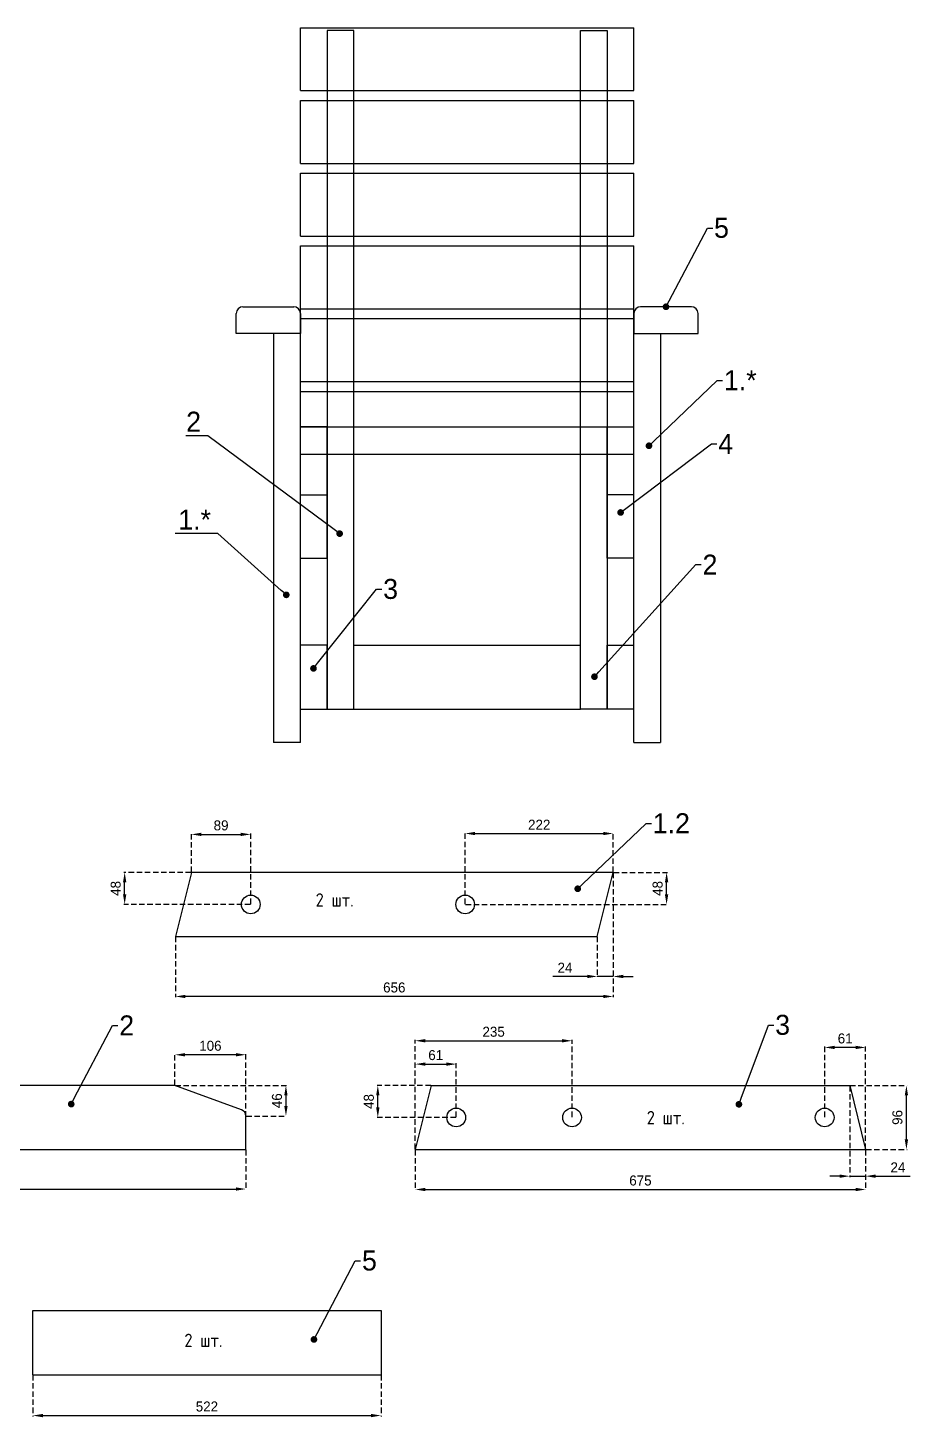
# Model space of a CAD drawing. Header units: millimetres. Extents: x 1392 to 3610, y -951 to 1132.
# Drawn here: x 2288 to 3610, y -951 to 1132 of the extents above; entities that cross this region are included whole.
import ezdxf
from ezdxf import colors
from ezdxf.entities.mleader import LeaderData, LeaderLine
from ezdxf.math import Vec2, Vec3

# ---------------------------------------------------------------- set-up
doc = ezdxf.new("R2010")
doc.units = ezdxf.units.MM
doc.linetypes.add('Êîíä3', pattern=[12.192, 8.128, -4.064])
doc.layers.add('annotate', color=7, linetype='Continuous')
doc.layers.add('Размер', color=7, linetype='Continuous')
doc.styles.get("Standard").update_dxf_attribs({"font": 'FreeMono.ttf'})
doc.dimstyles.new('ISO-25', dxfattribs={"dimtxt": 2.5, "dimasz": 2.5, "dimexe": 1.25, "dimexo": 0.625, "dimtad": 1, "dimtxsty": 'Standard', "dimcen": 2.5, "dimadec": 0, "dimazin": 0, "dimtfac": 1, "dimtmove": 0, "dimatfit": 3, "dimfxl": 1, "dimarcsym": 0})

# ---------------------------------------------------------------- blocks, each defined once
blk = doc.blocks.new('*D27')
at = {"layer": 'Defpoints', "color": 0}
for p in [(1531.4, -549.4), (2614.4, -549.4), (2614.4, -608.7)]:
    blk.add_point(p, dxfattribs=at)
at = {"layer": 'Размер', "color": 0, "linetype": 'Êîíä3', "lineweight": -2}
for p, q in [((1531.4, -550.1), (1531.4, -609.9)), ((2614.4, -550.1), (2614.4, -609.9))]:
    blk.add_line(p, q, dxfattribs=at)
at = {"layer": 'Размер', "color": 0, "lineweight": -2}
blk.add_line((1546.4, -608.7), (2599.4, -608.7), dxfattribs=at)
at = {"layer": 'Размер', "color": 0}
for points in [[(1546.4, -606.2), (1546.4, -611.2), (1531.4, -608.7)], [(2599.4, -611.2), (2599.4, -606.2), (2614.4, -608.7)]]:
    blk.add_solid(points, dxfattribs=at)
at = {"layer": 'Размер', "color": 0, "insert": (2072.9, -595.3), "char_height": 15, "attachment_point": 5}
blk.add_mtext('1083', dxfattribs=at)
blk = doc.blocks.new('*D33')
at = {"layer": 'Defpoints', "color": 0}
for p in [(2508, -407.4), (2508, -453.4), (2614.4, -549.4)]:
    blk.add_point(p, dxfattribs=at)
at = {"layer": 'Размер', "color": 0, "linetype": 'Êîíä3', "lineweight": -2}
for p, q in [((2508, -452.8), (2508, -406.2)), ((2614.4, -548.8), (2614.4, -406.2))]:
    blk.add_line(p, q, dxfattribs=at)
at = {"layer": 'Размер', "color": 0, "lineweight": -2}
blk.add_line((2599.4, -407.4), (2523, -407.4), dxfattribs=at)
at = {"layer": 'Размер', "color": 0}
for points in [[(2523, -404.9), (2523, -409.9), (2508, -407.4)], [(2599.4, -409.9), (2599.4, -404.9), (2614.4, -407.4)]]:
    blk.add_solid(points, dxfattribs=at)
at = {"layer": 'Размер', "color": 0, "insert": (2561.2, -394), "char_height": 15, "attachment_point": 5}
blk.add_mtext('106', dxfattribs=at)
blk = doc.blocks.new('*D34')
at = {"layer": 'Defpoints', "color": 0}
for p in [(2508, -453.4), (2614.4, -499.2), (2674.4, -499.2)]:
    blk.add_point(p, dxfattribs=at)
at = {"layer": 'Размер', "color": 0, "linetype": 'Êîíä3', "lineweight": -2}
for p, q in [((2508.6, -453.4), (2675.7, -453.4)), ((2615, -499.2), (2675.7, -499.2))]:
    blk.add_line(p, q, dxfattribs=at)
at = {"layer": 'Размер', "color": 0, "lineweight": -2}
blk.add_line((2674.4, -468.4), (2674.4, -484.2), dxfattribs=at)
at = {"layer": 'Размер', "color": 0}
for points in [[(2676.9, -468.4), (2671.9, -468.4), (2674.4, -453.4)], [(2671.9, -484.2), (2676.9, -484.2), (2674.4, -499.2)]]:
    blk.add_solid(points, dxfattribs=at)
at = {"layer": 'Размер', "color": 0, "insert": (2661, -476.3), "char_height": 15, "attachment_point": 5, "rotation": 90}
blk.add_mtext('46', dxfattribs=at)
blk = doc.blocks.new('_Dot')
at = {"color": 0, "linetype": 'ByBlock', "lineweight": -2}
blk.add_line((-0.5, 0), (-1, 0), dxfattribs=at)
at = {"color": 0, "linetype": 'ByBlock', "const_width": 0.5}
blk.add_lwpolyline([(-0.25, 0, 1), (0.25, 0, 1)], format="xyb", close=True, dxfattribs=at)
blk = doc.blocks.new('*D35')
at = {"layer": 'Defpoints', "color": 0}
for p in [(2868.2, -549.4), (3543.2, -549.4), (3543.2, -609.4)]:
    blk.add_point(p, dxfattribs=at)
at = {"layer": 'Размер', "color": 0, "linetype": 'Êîíä3', "lineweight": -2}
for p, q in [((2868.2, -550.1), (2868.2, -610.7)), ((3543.2, -550.1), (3543.2, -610.7))]:
    blk.add_line(p, q, dxfattribs=at)
at = {"layer": 'Размер', "color": 0, "lineweight": -2}
blk.add_line((2883.2, -609.4), (3528.2, -609.4), dxfattribs=at)
at = {"layer": 'Размер', "color": 0}
for points in [[(2883.2, -606.9), (2883.2, -611.9), (2868.2, -609.4)], [(3528.2, -611.9), (3528.2, -606.9), (3543.2, -609.4)]]:
    blk.add_solid(points, dxfattribs=at)
at = {"layer": 'Размер', "color": 0, "insert": (3205.7, -596), "char_height": 15, "attachment_point": 5}
blk.add_mtext('675', dxfattribs=at)
blk = doc.blocks.new('*D36')
at = {"layer": 'Defpoints', "color": 0}
for p in [(3519.3, -453.4), (3604.3, -453.4), (3543.2, -549.4)]:
    blk.add_point(p, dxfattribs=at)
at = {"layer": 'Размер', "color": 0, "linetype": 'Êîíä3', "lineweight": -2}
for p, q in [((3519.9, -453.4), (3605.6, -453.4)), ((3543.9, -549.4), (3605.6, -549.4))]:
    blk.add_line(p, q, dxfattribs=at)
at = {"layer": 'Размер', "color": 0, "lineweight": -2}
blk.add_line((3604.3, -534.4), (3604.3, -468.4), dxfattribs=at)
at = {"layer": 'Размер', "color": 0}
for points in [[(3606.8, -468.4), (3601.8, -468.4), (3604.3, -453.4)], [(3601.8, -534.4), (3606.8, -534.4), (3604.3, -549.4)]]:
    blk.add_solid(points, dxfattribs=at)
at = {"layer": 'Размер', "color": 0, "insert": (3590.9, -501.4), "char_height": 15, "attachment_point": 5, "rotation": 90}
blk.add_mtext('96', dxfattribs=at)
blk = doc.blocks.new('*D37')
at = {"layer": 'Defpoints', "color": 0}
for p in [(3519.3, -453.4), (3543.2, -549.4), (3543.2, -589.4)]:
    blk.add_point(p, dxfattribs=at)
at = {"layer": 'Размер', "color": 0, "linetype": 'Êîíä3', "lineweight": -2}
for p, q in [((3519.3, -454.1), (3519.3, -590.7)), ((3543.2, -550.1), (3543.2, -590.7))]:
    blk.add_line(p, q, dxfattribs=at)
at = {"layer": 'Размер', "color": 0, "lineweight": -2}
for p, q in [((3504.3, -589.4), (3489.3, -589.4)), ((3519.3, -589.4), (3543.2, -589.4)), ((3558.2, -589.4), (3610, -589.4))]:
    blk.add_line(p, q, dxfattribs=at)
at = {"layer": 'Размер', "color": 0}
for points in [[(3504.3, -591.9), (3504.3, -586.9), (3519.3, -589.4)], [(3558.2, -586.9), (3558.2, -591.9), (3543.2, -589.4)]]:
    blk.add_solid(points, dxfattribs=at)
at = {"layer": 'Размер', "color": 0, "insert": (3591.6, -576.2), "char_height": 15, "attachment_point": 5}
blk.add_mtext('24', dxfattribs=at)
blk = doc.blocks.new('*D38')
at = {"layer": 'Defpoints', "color": 0}
for p in [(3481.8, -396.4), (3481.8, -501.4), (3543.2, -549.4)]:
    blk.add_point(p, dxfattribs=at)
at = {"layer": 'Размер', "color": 0, "linetype": 'Êîíä3', "lineweight": -2}
for p, q in [((3481.8, -500.8), (3481.8, -395.2)), ((3543.2, -548.8), (3543.2, -395.2))]:
    blk.add_line(p, q, dxfattribs=at)
at = {"layer": 'Размер', "color": 0, "lineweight": -2}
blk.add_line((3528.2, -396.4), (3496.8, -396.4), dxfattribs=at)
at = {"layer": 'Размер', "color": 0}
for points in [[(3496.8, -393.9), (3496.8, -398.9), (3481.8, -396.4)], [(3528.2, -398.9), (3528.2, -393.9), (3543.2, -396.4)]]:
    blk.add_solid(points, dxfattribs=at)
at = {"layer": 'Размер', "color": 0, "insert": (3512.5, -383), "char_height": 15, "attachment_point": 5}
blk.add_mtext('61', dxfattribs=at)
blk = doc.blocks.new('*D39')
at = {"layer": 'Defpoints', "color": 0}
for p in [(2929.6, -421.4), (2929.6, -501.4), (2868.2, -549.4)]:
    blk.add_point(p, dxfattribs=at)
at = {"layer": 'Размер', "color": 0, "linetype": 'Êîíä3', "lineweight": -2}
for p, q in [((2868.2, -548.8), (2868.2, -420.2)), ((2929.6, -500.8), (2929.6, -420.2))]:
    blk.add_line(p, q, dxfattribs=at)
at = {"layer": 'Размер', "color": 0, "lineweight": -2}
blk.add_line((2883.2, -421.4), (2914.6, -421.4), dxfattribs=at)
at = {"layer": 'Размер', "color": 0}
for points in [[(2883.2, -418.9), (2883.2, -423.9), (2868.2, -421.4)], [(2914.6, -423.9), (2914.6, -418.9), (2929.6, -421.4)]]:
    blk.add_solid(points, dxfattribs=at)
at = {"layer": 'Размер', "color": 0, "insert": (2898.9, -408), "char_height": 15, "attachment_point": 5}
blk.add_mtext('61', dxfattribs=at)
blk = doc.blocks.new('*D40')
at = {"layer": 'Defpoints', "color": 0}
for p in [(3103.2, -386.4), (3103.2, -501.4), (2868.2, -549.4)]:
    blk.add_point(p, dxfattribs=at)
at = {"layer": 'Размер', "color": 0, "linetype": 'Êîíä3', "lineweight": -2}
for p, q in [((2868.2, -548.8), (2868.2, -385.2)), ((3103.2, -500.8), (3103.2, -385.2))]:
    blk.add_line(p, q, dxfattribs=at)
at = {"layer": 'Размер', "color": 0, "lineweight": -2}
blk.add_line((2883.2, -386.4), (3088.2, -386.4), dxfattribs=at)
at = {"layer": 'Размер', "color": 0}
for points in [[(2883.2, -383.9), (2883.2, -388.9), (2868.2, -386.4)], [(3088.2, -388.9), (3088.2, -383.9), (3103.2, -386.4)]]:
    blk.add_solid(points, dxfattribs=at)
at = {"layer": 'Размер', "color": 0, "insert": (2985.7, -373), "char_height": 15, "attachment_point": 5}
blk.add_mtext('235', dxfattribs=at)
blk = doc.blocks.new('*D41')
at = {"layer": 'Defpoints', "color": 0}
for p in [(2812.1, -453.4), (2892.1, -453.4), (2929.6, -501.4)]:
    blk.add_point(p, dxfattribs=at)
at = {"layer": 'Размер', "color": 0, "linetype": 'Êîíä3', "lineweight": -2}
for p, q in [((2891.5, -453.4), (2810.9, -453.4)), ((2929, -501.4), (2810.9, -501.4))]:
    blk.add_line(p, q, dxfattribs=at)
at = {"layer": 'Размер', "color": 0, "lineweight": -2}
blk.add_line((2812.1, -486.4), (2812.1, -468.4), dxfattribs=at)
at = {"layer": 'Размер', "color": 0}
for points in [[(2814.6, -468.4), (2809.6, -468.4), (2812.1, -453.4)], [(2809.6, -486.4), (2814.6, -486.4), (2812.1, -501.4)]]:
    blk.add_solid(points, dxfattribs=at)
at = {"layer": 'Размер', "color": 0, "insert": (2798.7, -477.4), "char_height": 15, "attachment_point": 5, "rotation": 90}
blk.add_mtext('48', dxfattribs=at)
blk = doc.blocks.new('*D58')
at = {"layer": 'Defpoints', "color": 0}
for p in [(2295.1, -887), (2816.9, -887), (2816.9, -948.3)]:
    blk.add_point(p, dxfattribs=at)
at = {"layer": 'Размер', "color": 0, "linetype": 'Êîíä3', "lineweight": -2}
for p, q in [((2295.1, -887.6), (2295.1, -949.5)), ((2816.9, -887.6), (2816.9, -949.5))]:
    blk.add_line(p, q, dxfattribs=at)
at = {"layer": 'Размер', "color": 0, "lineweight": -2}
blk.add_line((2310.1, -948.3), (2801.9, -948.3), dxfattribs=at)
at = {"layer": 'Размер', "color": 0}
for points in [[(2310.1, -945.8), (2310.1, -950.8), (2295.1, -948.3)], [(2801.9, -950.8), (2801.9, -945.8), (2816.9, -948.3)]]:
    blk.add_solid(points, dxfattribs=at)
at = {"layer": 'Размер', "color": 0, "insert": (2556, -934.8), "char_height": 15, "attachment_point": 5}
blk.add_mtext('522', dxfattribs=at)
blk = doc.blocks.new('*D59')
at = {"layer": 'Defpoints', "color": 0}
for p in [(3164.9, -134), (2508.8, -230), (2508.8, -320)]:
    blk.add_point(p, dxfattribs=at)
at = {"layer": 'Размер', "color": 0, "linetype": 'Êîíä3', "lineweight": -2}
for p, q in [((3164.9, -134.6), (3164.9, -321.2)), ((2508.8, -230.6), (2508.8, -321.2))]:
    blk.add_line(p, q, dxfattribs=at)
at = {"layer": 'Размер', "color": 0, "lineweight": -2}
blk.add_line((3149.9, -320), (2523.8, -320), dxfattribs=at)
at = {"layer": 'Размер', "color": 0}
for points in [[(2523.8, -317.5), (2523.8, -322.5), (2508.8, -320)], [(3149.9, -322.5), (3149.9, -317.5), (3164.9, -320)]]:
    blk.add_solid(points, dxfattribs=at)
at = {"layer": 'Размер', "color": 0, "insert": (2836.8, -306.6), "char_height": 15, "attachment_point": 5}
blk.add_mtext('656', dxfattribs=at)
blk = doc.blocks.new('*D60')
at = {"layer": 'Defpoints', "color": 0}
for p in [(3164.9, -134), (3141, -230), (3141, -290)]:
    blk.add_point(p, dxfattribs=at)
at = {"layer": 'Размер', "color": 0, "linetype": 'Êîíä3', "lineweight": -2}
for p, q in [((3164.9, -134.6), (3164.9, -291.2)), ((3141, -230.6), (3141, -291.2))]:
    blk.add_line(p, q, dxfattribs=at)
at = {"layer": 'Размер', "color": 0, "lineweight": -2}
for p, q in [((3126, -290), (3074.2, -290)), ((3164.9, -290), (3141, -290)), ((3179.9, -290), (3194.9, -290))]:
    blk.add_line(p, q, dxfattribs=at)
at = {"layer": 'Размер', "color": 0}
for points in [[(3126, -292.5), (3126, -287.5), (3141, -290)], [(3179.9, -287.5), (3179.9, -292.5), (3164.9, -290)]]:
    blk.add_solid(points, dxfattribs=at)
at = {"layer": 'Размер', "color": 0, "insert": (3092.6, -276.8), "char_height": 15, "attachment_point": 5}
blk.add_mtext('24', dxfattribs=at)
blk = doc.blocks.new('*D61')
at = {"layer": 'Defpoints', "color": 0}
for p in [(2432.7, -134), (2532.7, -134), (2621.7, -182)]:
    blk.add_point(p, dxfattribs=at)
at = {"layer": 'Размер', "color": 0, "linetype": 'Êîíä3', "lineweight": -2}
for p, q in [((2532.1, -134), (2431.4, -134)), ((2621.1, -182), (2431.4, -182))]:
    blk.add_line(p, q, dxfattribs=at)
at = {"layer": 'Размер', "color": 0, "lineweight": -2}
blk.add_line((2432.7, -167), (2432.7, -149), dxfattribs=at)
at = {"layer": 'Размер', "color": 0}
for points in [[(2435.2, -149), (2430.2, -149), (2432.7, -134)], [(2430.2, -167), (2435.2, -167), (2432.7, -182)]]:
    blk.add_solid(points, dxfattribs=at)
at = {"layer": 'Размер', "color": 0, "insert": (2419.3, -158), "char_height": 15, "attachment_point": 5, "rotation": 90}
blk.add_mtext('48', dxfattribs=at)
blk = doc.blocks.new('*D62')
at = {"layer": 'Defpoints', "color": 0}
for p in [(2621.7, -77), (2532.7, -134), (2621.7, -182)]:
    blk.add_point(p, dxfattribs=at)
at = {"layer": 'Размер', "color": 0, "linetype": 'Êîíä3', "lineweight": -2}
for p, q in [((2532.7, -133.4), (2532.7, -75.7)), ((2621.7, -181.4), (2621.7, -75.7))]:
    blk.add_line(p, q, dxfattribs=at)
at = {"layer": 'Размер', "color": 0, "lineweight": -2}
blk.add_line((2547.7, -77), (2606.7, -77), dxfattribs=at)
at = {"layer": 'Размер', "color": 0}
for points in [[(2547.7, -74.5), (2547.7, -79.5), (2532.7, -77)], [(2606.7, -79.5), (2606.7, -74.5), (2621.7, -77)]]:
    blk.add_solid(points, dxfattribs=at)
at = {"layer": 'Размер', "color": 0, "insert": (2577.2, -63.6), "char_height": 15, "attachment_point": 5}
blk.add_mtext('89', dxfattribs=at)
blk = doc.blocks.new('*D63')
at = {"layer": 'Defpoints', "color": 0}
for p in [(3164.9, -75.7), (3164.9, -134), (2943, -182)]:
    blk.add_point(p, dxfattribs=at)
at = {"layer": 'Размер', "color": 0, "linetype": 'Êîíä3', "lineweight": -2}
for p, q in [((2943, -181.4), (2943, -74.5)), ((3164.9, -133.4), (3164.9, -74.5))]:
    blk.add_line(p, q, dxfattribs=at)
at = {"layer": 'Размер', "color": 0, "lineweight": -2}
blk.add_line((2958, -75.7), (3149.9, -75.7), dxfattribs=at)
at = {"layer": 'Размер', "color": 0}
for points in [[(2958, -73.2), (2958, -78.2), (2943, -75.7)], [(3149.9, -78.2), (3149.9, -73.2), (3164.9, -75.7)]]:
    blk.add_solid(points, dxfattribs=at)
at = {"layer": 'Размер', "color": 0, "insert": (3054, -62.5), "char_height": 15, "attachment_point": 5}
blk.add_mtext('222', dxfattribs=at)
blk = doc.blocks.new('*D64')
at = {"layer": 'Defpoints', "color": 0}
for p in [(3164.9, -134), (3244.9, -134), (2943, -182)]:
    blk.add_point(p, dxfattribs=at)
at = {"layer": 'Размер', "color": 0, "linetype": 'Êîíä3', "lineweight": -2}
for p, q in [((3165.5, -134), (3246.1, -134)), ((2943.7, -182), (3246.1, -182))]:
    blk.add_line(p, q, dxfattribs=at)
at = {"layer": 'Размер', "color": 0, "lineweight": -2}
blk.add_line((3244.9, -167), (3244.9, -149), dxfattribs=at)
at = {"layer": 'Размер', "color": 0}
for points in [[(3247.4, -149), (3242.4, -149), (3244.9, -134)], [(3242.4, -167), (3247.4, -167), (3244.9, -182)]]:
    blk.add_solid(points, dxfattribs=at)
at = {"layer": 'Размер', "color": 0, "insert": (3231.5, -158), "char_height": 15, "attachment_point": 5, "rotation": 90}
blk.add_mtext('48', dxfattribs=at)

msp = doc.modelspace()

# ---------------------------------------------------------------- linework, layer by layer
for p, q in [((2696, 1132.2), (3196, 1132.2)), ((2696, 1038), (2696, 1132.2)), ((2776, 1128.2), (2736, 1128.2)), ((2736, 1128.2), (2736, 110.6)), ((2776, 110.6), (2776, 1128.2)), ((3116, 110.6), (3116, 1128.2)), ((3116, 1128.2), (3156, 1128.2)), ((3156, 1128.2), (3156, 110.6)), ((3196, 1038), (3196, 1132.2)), ((2696, 1038), (3196, 1038)), ((2696, 1023.2), (3196, 1023.2)), ((2696, 929), (2696, 1023.2)), ((3196, 929), (3196, 1023.2)), ((2696, 929), (3196, 929)), ((2696, 914.2), (3196, 914.2)), ((2696, 820), (2696, 914.2)), ((3196, 820), (3196, 914.2)), ((2696, 820), (3196, 820)), ((2696, 805.2), (3196, 805.2)), ((2696, 696.2), (2696, 805.2)), ((3196, 696.2), (3196, 805.2)), ((2696, 711), (3196, 711)), ((2696, 696.2), (3196, 696.2)), ((2696, 602), (2696, 696.2)), ((3196, 602), (3196, 696.2)), ((2696, 602), (3196, 602)), ((2696, 587.2), (3196, 587.2)), ((2696, 493), (2696, 587.2)), ((3196, 493), (3196, 587.2)), ((2736, 534), (2696, 534)), ((2696, 534), (3196, 534)), ((2736, 337), (2736, 534)), ((3156, 337), (3156, 534)), ((3156, 534), (3196, 534)), ((2696, 493), (3196, 493)), ((2696, 432), (2736, 432)), ((3196, 432), (3156, 432)), ((2696, 337), (2736, 337)), ((3196, 337), (3156, 337)), ((2736, 206.6), (2696, 206.6)), ((2736, 110.6), (2736, 206.6)), ((2776, 206.6), (3116, 206.6)), ((3156, 110.6), (3156, 206.6)), ((3156, 206.6), (3196, 206.6)), ((2696, 110.6), (2736, 110.6)), ((2736, 110.6), (2776, 110.6)), ((2776, 110.6), (3116, 110.6)), ((3156, 110.6), (3116, 110.6)), ((3196, 110.6), (3156, 110.6)), ((3141, -230), (3164.9, -134)), ((2508, -453.4), (1566.3, -453.4)), ((2607.8, -489.8), (2508, -453.4)), ((2892.1, -453.4), (2868.2, -549.4)), ((2892.1, -453.4), (3519.3, -453.4)), ((3519.3, -453.4), (3543.2, -549.4)), ((2614.4, -549.4), (2614.4, -499.2)), ((1531.4, -549.4), (2614.4, -549.4)), ((2868.2, -549.4), (3543.2, -549.4)), ((2295.1, -887), (2295.1, -791)), ((2295.1, -791), (2816.9, -791)), ((2816.9, -791), (2816.9, -887))]:
    msp.add_line(p, q)
msp.add_lwpolyline([(3164.9, -134), (2532.7, -134), (2508.8, -230), (3141, -230)])
msp.add_arc((2604.4, -499.2), 10, 0, 70)
at = {"layer": 'annotate'}
for p, q in [((2610, 714), (2686, 714)), ((3282, 714), (3206, 714)), ((2600, 674), (2600, 704)), ((2696, 704), (2696, 674)), ((3196, 704), (3196, 674)), ((3292, 674), (3292, 704)), ((2696, 674), (2600, 674)), ((2696, 674), (2656, 674)), ((2656, 674), (2656, 60.6)), ((2696, 60.6), (2696, 674)), ((3196, 60.6), (3196, 674)), ((3196, 674), (3236, 674)), ((3196, 674), (3292, 674)), ((3236, 674), (3236, 60.6)), ((2696, 60.6), (2656, 60.6)), ((3196, 60.6), (3236, 60.6)), ((2295.1, -887), (2816.9, -887))]:
    msp.add_line(p, q, dxfattribs=at)
for centre in [(2621.7, -182), (2943, -182), (2929.6, -501.4), (3103.2, -501.4), (3481.8, -501.4)]:
    msp.add_circle(centre, 14, dxfattribs=at)
for centre, start, end in [((2610, 704), 90, 180), ((2686, 704), 0, 90), ((3206, 704), 90, 180), ((3282, 704), 0, 90)]:
    msp.add_arc(centre, 10, start, end, dxfattribs=at)

# ---------------------------------------------------------------- texts
at = {"char_height": 20, "width": 100, "attachment_point": 5}
for insert in [(2747.4, -175.3), (3243.7, -501.7), (2550.7, -835.6)]:
    msp.add_mtext('\\Fisocp.shx|c204;2 шт.', dxfattribs=dict(at, insert=insert))

# ---------------------------------------------------------------- dimensions: what is measured, and where the dimension line sits
at = {"layer": 'Размер'}
for base, p1, p2, picture, middle in [((2621.7, -77), (2532.7, -134), (2621.7, -182), '*D62', (2577.2, -63.6)), ((3164.9, -75.7), (2943, -182), (3164.9, -134), '*D63', (3054, -62.5)), ((2508.8, -320), (3164.9, -134), (2508.8, -230), '*D59', (2836.8, -306.6)), ((3141, -290), (3164.9, -134), (3141, -230), '*D60', (3092.6, -276.8)), ((3103.2, -386.4), (2868.2, -549.4), (3103.2, -501.4), '*D40', (2985.7, -373)), ((3481.8, -396.4), (3543.2, -549.4), (3481.8, -501.4), '*D38', (3512.5, -383)), ((2508, -407.4), (2614.4, -549.4), (2508, -453.4), '*D33', (2561.2, -394)), ((2929.6, -421.4), (2868.2, -549.4), (2929.6, -501.4), '*D39', (2898.9, -408)), ((3543.2, -589.4), (3519.3, -453.4), (3543.2, -549.4), '*D37', (3591.6, -576.2)), ((2614.4, -608.7), (1531.4, -549.4), (2614.4, -549.4), '*D27', (2072.9, -595.3)), ((3543.2, -609.4), (2868.2, -549.4), (3543.2, -549.4), '*D35', (3205.7, -596)), ((2816.9, -948.3), (2295.1, -887), (2816.9, -887), '*D58', (2556, -934.8))]:
    dim = msp.add_linear_dim(base=base, p1=p1, p2=p2, dimstyle='ISO-25', override={"dimtxt": 15, "dimasz": 15, "dimgap": 5, "dimdec": 0}, dxfattribs=at)
    dim.commit()
    dim.dimension.update_dxf_attribs({"geometry": picture, "text_midpoint": middle})
for base, p1, p2, picture, middle in [((2432.7, -134), (2621.7, -182), (2532.7, -134), '*D61', (2419.3, -158)), ((3244.9, -134), (2943, -182), (3164.9, -134), '*D64', (3231.5, -158)), ((2674.4, -499.2), (2508, -453.4), (2614.4, -499.2), '*D34', (2661, -476.3)), ((2812.1, -453.4), (2929.6, -501.4), (2892.1, -453.4), '*D41', (2798.7, -477.4)), ((3604.3, -453.4), (3543.2, -549.4), (3519.3, -453.4), '*D36', (3590.9, -501.4))]:
    dim = msp.add_linear_dim(base=base, p1=p1, p2=p2, angle=90, dimstyle='ISO-25', override={"dimtxt": 15, "dimasz": 15, "dimgap": 5, "dimdec": 0}, dxfattribs=at)
    dim.commit()
    dim.dimension.update_dxf_attribs({"geometry": picture, "text_midpoint": middle})

# ---------------------------------------------------------------- leaders
ml = msp.add_multileader_mtext('Standard')
ml.set_content('5')
ml.set_leader_properties()
ml.set_arrow_properties(name='DOT')
ml.build(insert=Vec2(0, 0))
ml.multileader.update_dxf_attribs({"text_right_attachment_type": 6, "arrow_head_size": 10})
ctx = ml.context
ctx.base_point, ctx.char_height, ctx.arrow_head_size, ctx.plane_origin = Vec3(3314, 832), 30, 10, Vec3(1144, 876)
ctx.right_attachment = 6
notes = []
notes.append((ctx, [(0, (1, 1, 0), (3306, 832), (1, 0), 8, [(0, [(3244, 714)], 0, [])])]))
ctx.mtext.insert = Vec3(3316, 847.4)
ml = msp.add_multileader_mtext('Standard')
ml.set_content('1.*')
ml.set_leader_properties()
ml.set_arrow_properties(name='DOT')
ml.build(insert=Vec2(0, 0))
ml.multileader.update_dxf_attribs({"text_right_attachment_type": 6, "arrow_head_size": 10})
ctx = ml.context
ctx.base_point, ctx.char_height, ctx.arrow_head_size, ctx.plane_origin = Vec3(3328.8, 603.4), 30, 10, Vec3(1628.5, 240.6)
ctx.right_attachment = 6
notes.append((ctx, [(0, (1, 1, 0), (3320.8, 603.4), (1, 0), 8, [(0, [(3218.5, 505.6)], 0, [])])]))
ctx.mtext.insert = Vec3(3330.8, 618.8)
ml = msp.add_multileader_mtext('Standard')
ml.set_content('2')
ml.set_leader_properties()
ml.set_arrow_properties(name='DOT')
ml.build(insert=Vec2(0, 0))
ml.multileader.update_dxf_attribs({"text_right_attachment_type": 6, "arrow_head_size": 10})
ctx = ml.context
ctx.base_point, ctx.char_height, ctx.arrow_head_size, ctx.plane_origin = Vec3(2525.3, 541.7), 30, 10, Vec3(1164.9, 108.9)
ctx.right_attachment, ctx.text_align_type = 6, 2
notes.append((ctx, [(0, (1, 1, 0), (2557.2, 520.7), (-1, 0), 8, [(0, [(2754.9, 373.9)], 0, [])])]))
ctx.mtext.insert, ctx.mtext.alignment = Vec3(2547.2, 556.7), 3
ml = msp.add_multileader_mtext('Standard')
ml.set_content('4')
ml.set_leader_properties()
ml.set_arrow_properties(name='DOT')
ml.build(insert=Vec2(0, 0))
ml.multileader.update_dxf_attribs({"text_right_attachment_type": 6, "arrow_head_size": 10})
ctx = ml.context
ctx.base_point, ctx.char_height, ctx.arrow_head_size, ctx.plane_origin = Vec3(3320.3, 508.4), 30, 10, Vec3(1586, 140.6)
ctx.right_attachment = 6
notes.append((ctx, [(0, (1, 1, 0), (3312.3, 508.4), (1, 0), 8, [(0, [(3176, 405.6)], 0, [])])]))
ctx.mtext.insert = Vec3(3322.3, 523.4)
ml = msp.add_multileader_mtext('Standard')
ml.set_content('1.*')
ml.set_leader_properties()
ml.set_arrow_properties(name='DOT')
ml.build(insert=Vec2(0, 0))
ml.multileader.update_dxf_attribs({"text_right_attachment_type": 6, "arrow_head_size": 10})
ctx = ml.context
ctx.base_point, ctx.char_height, ctx.arrow_head_size, ctx.plane_origin = Vec3(2540.2, 394.9), 30, 10, Vec3(1084.9, 17.1)
ctx.right_attachment, ctx.text_align_type = 6, 2
notes.append((ctx, [(0, (1, 1, 0), (2572.1, 373.9), (-1, 0), 8, [(0, [(2674.9, 282.1)], 0, [])])]))
ctx.mtext.insert, ctx.mtext.alignment = Vec3(2562.1, 409.9), 3
ml = msp.add_multileader_mtext('Standard')
ml.set_content('2')
ml.set_leader_properties()
ml.set_arrow_properties(name='DOT')
ml.build(insert=Vec2(0, 0))
ml.multileader.update_dxf_attribs({"text_right_attachment_type": 6, "arrow_head_size": 10})
ctx = ml.context
ctx.base_point, ctx.char_height, ctx.arrow_head_size, ctx.plane_origin = Vec3(3296.8, 327.4), 30, 10, Vec3(1036.8, 321.4)
ctx.right_attachment = 6
notes.append((ctx, [(0, (1, 1, 0), (3288.8, 327.4), (1, 0), 8, [(0, [(3136.8, 159.4)], 0, [])])]))
ctx.mtext.insert = Vec3(3298.8, 342.4)
ml = msp.add_multileader_mtext('Standard')
ml.set_content('3')
ml.set_leader_properties()
ml.set_arrow_properties(name='DOT')
ml.build(insert=Vec2(0, 0))
ml.multileader.update_dxf_attribs({"text_right_attachment_type": 6, "arrow_head_size": 10})
ctx = ml.context
ctx.base_point, ctx.char_height, ctx.arrow_head_size, ctx.plane_origin = Vec3(2818.1, 290.6), 30, 10, Vec3(1125.7, -93.2)
ctx.right_attachment = 6
notes.append((ctx, [(0, (1, 1, 0), (2810.1, 290.6), (1, 0), 8, [(0, [(2715.7, 171.8)], 0, [])])]))
ctx.mtext.insert = Vec3(2820.1, 306)
ml = msp.add_multileader_mtext('Standard')
ml.set_content('1.2')
ml.set_leader_properties()
ml.set_arrow_properties(name='DOT')
ml.build(insert=Vec2(0, 0))
ml.multileader.update_dxf_attribs({"text_right_attachment_type": 6, "arrow_head_size": 10})
ctx = ml.context
ctx.base_point, ctx.char_height, ctx.arrow_head_size, ctx.plane_origin = Vec3(3222.1, -60.7), 30, 10, Vec3(1521.7, -423.5)
ctx.right_attachment = 6
notes.append((ctx, [(0, (1, 1, 0), (3214.1, -60.7), (1, 0), 8, [(0, [(3111.7, -158.5)], 0, [])])]))
ctx.mtext.insert = Vec3(3224.1, -45.3)
ml = msp.add_multileader_mtext('Standard')
ml.set_content('2')
ml.set_leader_properties()
ml.set_arrow_properties(name='DOT')
ml.build(insert=Vec2(0, 0))
ml.multileader.update_dxf_attribs({"text_right_attachment_type": 6, "arrow_head_size": 10})
ctx = ml.context
ctx.base_point, ctx.char_height, ctx.arrow_head_size, ctx.plane_origin = Vec3(2422.6, -363.4), 30, 10, Vec3(252.6, -319.4)
ctx.right_attachment = 6
notes.append((ctx, [(0, (1, 1, 0), (2414.6, -363.4), (1, 0), 8, [(0, [(2352.6, -481.4)], 0, [])])]))
ctx.mtext.insert = Vec3(2424.6, -348.4)
ml = msp.add_multileader_mtext('Standard')
ml.set_content('3')
ml.set_leader_properties()
ml.set_arrow_properties(name='DOT')
ml.build(insert=Vec2(0, 0))
ml.multileader.update_dxf_attribs({"text_right_attachment_type": 6, "arrow_head_size": 10})
ctx = ml.context
ctx.base_point, ctx.char_height, ctx.arrow_head_size, ctx.plane_origin = Vec3(3405.6, -362.9), 30, 10, Vec3(1763.3, -746.7)
ctx.right_attachment = 6
notes.append((ctx, [(0, (1, 1, 0), (3397.6, -362.9), (1, 0), 8, [(0, [(3353.3, -481.7)], 0, [])])]))
ctx.mtext.insert = Vec3(3407.6, -347.5)
ml = msp.add_multileader_mtext('Standard')
ml.set_content('5')
ml.set_leader_properties()
ml.set_arrow_properties(name='DOT')
ml.build(insert=Vec2(0, 0))
ml.multileader.update_dxf_attribs({"text_right_attachment_type": 6, "arrow_head_size": 10})
ctx = ml.context
ctx.base_point, ctx.char_height, ctx.arrow_head_size, ctx.plane_origin = Vec3(2786.4, -716.2), 30, 10, Vec3(616.4, -672.2)
ctx.right_attachment = 6
notes.append((ctx, [(0, (1, 1, 0), (2778.4, -716.2), (1, 0), 8, [(0, [(2716.4, -834.2)], 0, [])])]))
ctx.mtext.insert = Vec3(2788.4, -700.8)
for ctx, leaders in notes:
    for number, flags, end, landing, length, lines in leaders:
        leader = LeaderData()
        leader.index, (leader.has_last_leader_line, leader.has_dogleg_vector, leader.attachment_direction) = number, flags
        leader.last_leader_point, leader.dogleg_vector, leader.dogleg_length = Vec3(end), Vec3(landing), length
        for number, points, colour, breaks in lines:
            line = LeaderLine()
            line.index, line.vertices, line.color, line.breaks = number, Vec3.list(points), colors.encode_raw_color(colour), breaks
            leader.lines.append(line)
        ctx.leaders.append(leader)

doc.saveas('drawing.dxf')
